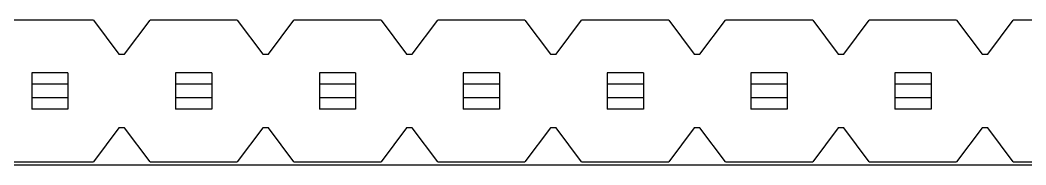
# Model space of a CAD drawing. Header units: millimetres. Extents: x 0 to 297, y 0 to 210.
# Drawn here: x 194.24 to 220.88, y 123.26 to 127.09 of the extents above; entities that cross this region are included whole.
import ezdxf

# ---------------------------------------------------------------- set-up
doc = ezdxf.new("R2010")
doc.units = ezdxf.units.MM

msp = doc.modelspace()

# ---------------------------------------------------------------- linework, layer by layer
at = {"color": 7, "linetype": 'Continuous', "lineweight": 25}
for p, q in [((196.186, 127.093), (193.876, 127.093)), ((196.186, 127.093), (196.861, 126.193)), ((197.011, 126.193), (197.686, 127.093)), ((199.996, 127.093), (197.686, 127.093)), ((199.996, 127.093), (200.671, 126.193)), ((200.821, 126.193), (201.496, 127.093)), ((203.806, 127.093), (201.496, 127.093)), ((203.806, 127.093), (204.481, 126.193)), ((204.631, 126.193), (205.306, 127.093)), ((207.616, 127.093), (205.306, 127.093)), ((207.616, 127.093), (208.291, 126.193)), ((208.441, 126.193), (209.116, 127.093)), ((211.426, 127.093), (209.116, 127.093)), ((211.426, 127.093), (212.101, 126.193)), ((212.251, 126.193), (212.926, 127.093)), ((215.236, 127.093), (212.926, 127.093)), ((215.236, 127.093), (215.911, 126.193)), ((216.061, 126.193), (216.736, 127.093)), ((219.046, 127.093), (216.736, 127.093)), ((219.046, 127.093), (219.721, 126.193)), ((219.871, 126.193), (220.546, 127.093)), ((222.856, 127.093), (220.546, 127.093)), ((196.861, 126.193), (197.011, 126.193)), ((200.671, 126.193), (200.821, 126.193)), ((204.481, 126.193), (204.631, 126.193)), ((208.291, 126.193), (208.441, 126.193)), ((212.101, 126.193), (212.251, 126.193)), ((215.911, 126.193), (216.061, 126.193)), ((219.721, 126.193), (219.871, 126.193)), ((195.511, 125.698), (194.551, 125.698)), ((194.551, 125.698), (194.551, 125.398)), ((195.511, 125.698), (195.511, 125.398)), ((199.321, 125.698), (198.361, 125.698)), ((198.361, 125.698), (198.361, 125.398)), ((199.321, 125.698), (199.321, 125.398)), ((203.131, 125.698), (202.171, 125.698)), ((202.171, 125.698), (202.171, 125.398)), ((203.131, 125.698), (203.131, 125.398)), ((206.941, 125.698), (205.981, 125.698)), ((205.981, 125.698), (205.981, 125.398)), ((206.941, 125.698), (206.941, 125.398)), ((210.751, 125.698), (209.791, 125.698)), ((209.791, 125.698), (209.791, 125.398)), ((210.751, 125.698), (210.751, 125.398)), ((214.561, 125.698), (213.601, 125.698)), ((213.601, 125.698), (213.601, 125.398)), ((214.561, 125.698), (214.561, 125.398)), ((218.371, 125.698), (217.411, 125.698)), ((217.411, 125.698), (217.411, 125.398)), ((218.371, 125.698), (218.371, 125.398)), ((195.511, 125.398), (194.551, 125.398)), ((194.551, 125.398), (194.551, 125.038)), ((195.511, 125.398), (195.511, 125.038)), ((199.321, 125.398), (198.361, 125.398)), ((198.361, 125.398), (198.361, 125.038)), ((199.321, 125.398), (199.321, 125.038)), ((203.131, 125.398), (202.171, 125.398)), ((202.171, 125.398), (202.171, 125.038)), ((203.131, 125.398), (203.131, 125.038)), ((206.941, 125.398), (205.981, 125.398)), ((205.981, 125.398), (205.981, 125.038)), ((206.941, 125.398), (206.941, 125.038)), ((210.751, 125.398), (209.791, 125.398)), ((209.791, 125.398), (209.791, 125.038)), ((210.751, 125.398), (210.751, 125.038)), ((214.561, 125.398), (213.601, 125.398)), ((213.601, 125.398), (213.601, 125.038)), ((214.561, 125.398), (214.561, 125.038)), ((218.371, 125.398), (217.411, 125.398)), ((217.411, 125.398), (217.411, 125.038)), ((218.371, 125.398), (218.371, 125.038)), ((195.511, 125.038), (194.551, 125.038)), ((194.551, 125.038), (194.551, 124.738)), ((195.511, 125.038), (195.511, 124.738)), ((199.321, 125.038), (198.361, 125.038)), ((198.361, 125.038), (198.361, 124.738)), ((199.321, 125.038), (199.321, 124.738)), ((203.131, 125.038), (202.171, 125.038)), ((202.171, 125.038), (202.171, 124.738)), ((203.131, 125.038), (203.131, 124.738)), ((206.941, 125.038), (205.981, 125.038)), ((205.981, 125.038), (205.981, 124.738)), ((206.941, 125.038), (206.941, 124.738)), ((210.751, 125.038), (209.791, 125.038)), ((209.791, 125.038), (209.791, 124.738)), ((210.751, 125.038), (210.751, 124.738)), ((214.561, 125.038), (213.601, 125.038)), ((213.601, 125.038), (213.601, 124.738)), ((214.561, 125.038), (214.561, 124.738)), ((218.371, 125.038), (217.411, 125.038)), ((217.411, 125.038), (217.411, 124.738)), ((218.371, 125.038), (218.371, 124.738)), ((195.511, 124.738), (194.551, 124.738)), ((199.321, 124.738), (198.361, 124.738)), ((203.131, 124.738), (202.171, 124.738)), ((206.941, 124.738), (205.981, 124.738)), ((210.751, 124.738), (209.791, 124.738)), ((214.561, 124.738), (213.601, 124.738)), ((218.371, 124.738), (217.411, 124.738)), ((196.861, 124.243), (196.186, 123.343)), ((197.011, 124.243), (196.861, 124.243)), ((197.686, 123.343), (197.011, 124.243)), ((200.671, 124.243), (199.996, 123.343)), ((200.821, 124.243), (200.671, 124.243)), ((201.496, 123.343), (200.821, 124.243)), ((204.481, 124.243), (203.806, 123.343)), ((204.631, 124.243), (204.481, 124.243)), ((205.306, 123.343), (204.631, 124.243)), ((208.291, 124.243), (207.616, 123.343)), ((208.441, 124.243), (208.291, 124.243)), ((209.116, 123.343), (208.441, 124.243)), ((212.101, 124.243), (211.426, 123.343)), ((212.251, 124.243), (212.101, 124.243)), ((212.926, 123.343), (212.251, 124.243)), ((215.911, 124.243), (215.236, 123.343)), ((216.061, 124.243), (215.911, 124.243)), ((216.736, 123.343), (216.061, 124.243)), ((219.721, 124.243), (219.046, 123.343)), ((219.871, 124.243), (219.721, 124.243)), ((220.546, 123.343), (219.871, 124.243)), ((193.876, 123.343), (196.186, 123.343)), ((197.686, 123.343), (199.996, 123.343)), ((201.496, 123.343), (203.806, 123.343)), ((205.306, 123.343), (207.616, 123.343)), ((209.116, 123.343), (211.426, 123.343)), ((212.926, 123.343), (215.236, 123.343)), ((216.736, 123.343), (219.046, 123.343)), ((220.546, 123.343), (222.856, 123.343)), ((167.491, 123.264), (267.991, 123.264))]:
    msp.add_line(p, q, dxfattribs=at)

doc.saveas('drawing.dxf')
